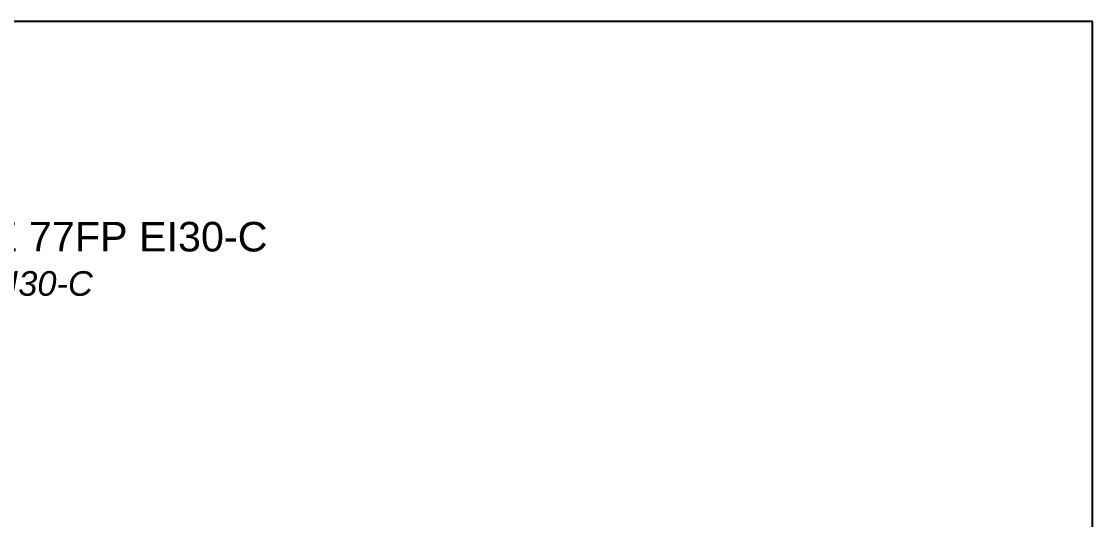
# Model space of a CAD drawing. Header units: millimetres. Extents: x 87 to 1019, y 252 to 846.
# Drawn here: x 801.1 to 1018.6, y 744.6 to 845.7 of the extents above; entities that cross this region are included whole.
import ezdxf

# ---------------------------------------------------------------- set-up
doc = ezdxf.new("R2010")
doc.units = ezdxf.units.MM
doc.layers.add('BOUND_EXT', color=30, linetype='Continuous', plot=False)
doc.layers.add('Cont3', color=70, linetype='Continuous', lineweight=18)
doc.layers.add('WBC-GER-ENG', color=7, linetype='Continuous')
doc.styles.add('SWISS', font='swiss.ttf')

# ---------------------------------------------------------------- blocks, each defined once
blk = doc.blocks.new('$$_EX')
at = {"layer": 'BOUND_EXT'}
for p, q in [((210, 297), (0, 297)), ((210, 0), (210, 297))]:
    blk.add_line(p, q, dxfattribs=at)

msp = doc.modelspace()

# ---------------------------------------------------------------- block references
at = {"layer": 'Cont3', "xscale": 2, "yscale": 2, "zscale": 2}
msp.add_blockref('$$_EX', (598.5934174064937, 251.6991676408781), dxfattribs=at)

# ---------------------------------------------------------------- texts
at = {"layer": 'WBC-GER-ENG', "insert": (626.5934172791062, 804.999167303393), "char_height": 6, "width": 270.139153116644, "attachment_point": 1, "style": 'SWISS'}
msp.add_mtext('\\pxse0.91667;{\\C40;Anschluss WICLINE 75FP EI90 zu WICSTYLE 77FP EI30-C\\P\\fSwis721 BT|b0|i1|c0|p34;\\H0.83334x;Connection WICLINE 75FP EI90 to WICSTYLE 77FP EI30-C}', dxfattribs=at)

doc.saveas('drawing.dxf')
